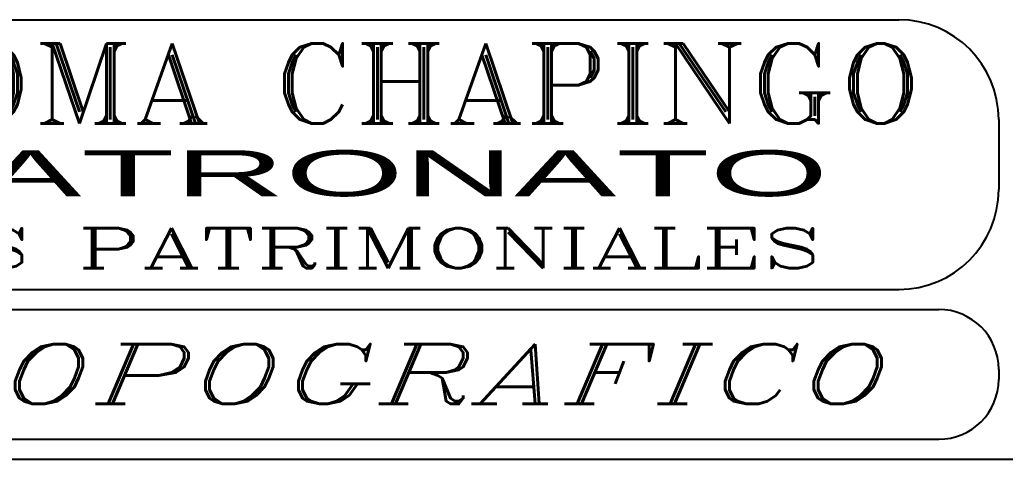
# Model space of a CAD drawing. Header units: millimetres. Extents: x 740 to 5908, y 1492 to 3373.
# Drawn here: x 5782.7 to 5864, y 1992.7 to 2028.9 of the extents above; entities that cross this region are included whole.
import ezdxf
from ezdxf.enums import TextEntityAlignment as Align

# ---------------------------------------------------------------- set-up
doc = ezdxf.new("R2010")
doc.units = ezdxf.units.MM
doc.layers.add('ZMARCO', color=7, linetype='Continuous')
doc.styles.add('ITALICC', font='italicc', dxfattribs={"oblique": 15})
doc.styles.add('ROMANA2', font='romana2.shx')
doc.styles.add('ROMANC', font='romanc', dxfattribs={"height": 2.5})
doc.styles.add('ROMANT', font='romant', dxfattribs={"height": 3.75})

msp = doc.modelspace()

# ---------------------------------------------------------------- linework, layer by layer
at = {"layer": 'ZMARCO', "color": 7}
for p, q in [((5668.113, 2028.919), (5855.204, 2028.919)), ((5863.446, 2020.677), (5863.446, 2014.908)), ((5668.113, 2006.666), (5855.204, 2006.666)), ((5664.816, 2005.018), (5858.501, 2005.018)), ((5863.446, 2000.072), (5863.446, 1999.248)), ((5664.816, 1994.303), (5858.501, 1994.303)), ((5668.113, 1992.655), (5895.59, 1992.655))]:
    msp.add_line(p, q, dxfattribs=at)
for centre, radius, start, end in [((5855.204, 2020.677), 8.242, 0, 90), ((5855.204, 2014.908), 8.242, 270, 0), ((5858.501, 2000.072), 4.945, 0, 90), ((5858.501, 1999.248), 4.945, 270, 0)]:
    msp.add_arc(centre, radius, start, end, dxfattribs=at)

# ---------------------------------------------------------------- texts
for s, height, style, width, p, p2 in [('UNIVERISDAD AUTONOMA CHAPINGO', 6.59353, 'ROMANT', 1.005297, (5666.566, 2020.368), (5857.213, 2020.368)), ('DIRECCION DE PATRONATO', 3.79128, 'ROMANA2', 2.133814, (5675.657, 2014.357), (5849.397, 2014.357)), ('DEPARTAMENTO DE BIENES PATRIMONIALES', 3.29676, 'ROMANC', 1.513957, (5675.09, 2008.422), (5848.83, 2008.422)), ('LEVANTAMIENTO TOPOGRAFICO', 4.94515, 'ITALICC', 1.474954, (5670.743, 1997.219), (5854.826, 1997.219))]:
    msp.add_text(s, height=height, dxfattribs=dict(at, style=style, width=width)).set_placement(p, p2, align=Align.FIT)

doc.saveas('drawing.dxf')
